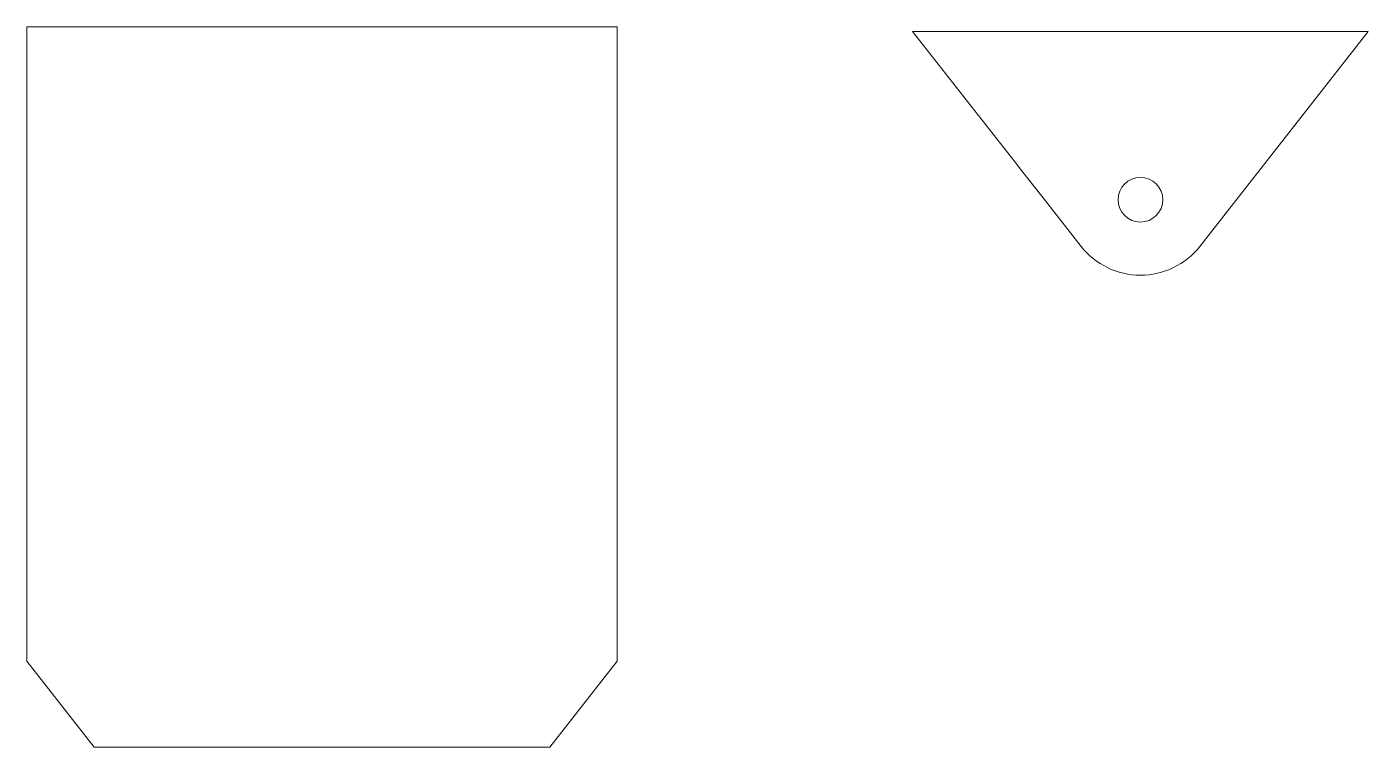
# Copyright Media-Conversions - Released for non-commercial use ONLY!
# Model space of a CAD drawing. Header units: inches. Extents: x 15.8 to 27.1, y 2.5 to 8.6.
import ezdxf

# ---------------------------------------------------------------- set-up
doc = ezdxf.new("R2010")
doc.units = ezdxf.units.IN
doc.header["$MEASUREMENT"] = 0
doc.layers.add('VISIBLE', color=7, linetype='Continuous', lineweight=0)

msp = doc.modelspace()

# ---------------------------------------------------------------- linework, layer by layer
at = {"layer": 'VISIBLE'}
for p, q in [((15.771, 3.234), (15.771, 8.57)), ((15.771, 8.57), (20.741, 8.57)), ((20.741, 8.57), (20.741, 3.234)), ((23.227, 8.53), (24.545, 8.53)), ((24.089, 7.431), (23.227, 8.53)), ((24.545, 8.53), (24.857, 8.53)), ((24.857, 8.53), (27.062, 8.53)), ((27.062, 8.53), (25.644, 6.723)), ((24.145, 7.36), (24.089, 7.431)), ((24.314, 7.145), (24.145, 7.36)), ((24.645, 6.723), (24.314, 7.145)), ((16.339, 2.51), (15.771, 3.234)), ((20.741, 3.234), (20.173, 2.51)), ((20.173, 2.51), (16.339, 2.51))]:
    msp.add_line(p, q, dxfattribs=at)
msp.add_circle((25.145, 7.115), 0.188, dxfattribs=at)
msp.add_arc((25.145, 7.115), 0.635, 218.1144, 321.8856, dxfattribs=at)

doc.saveas('drawing.dxf')
